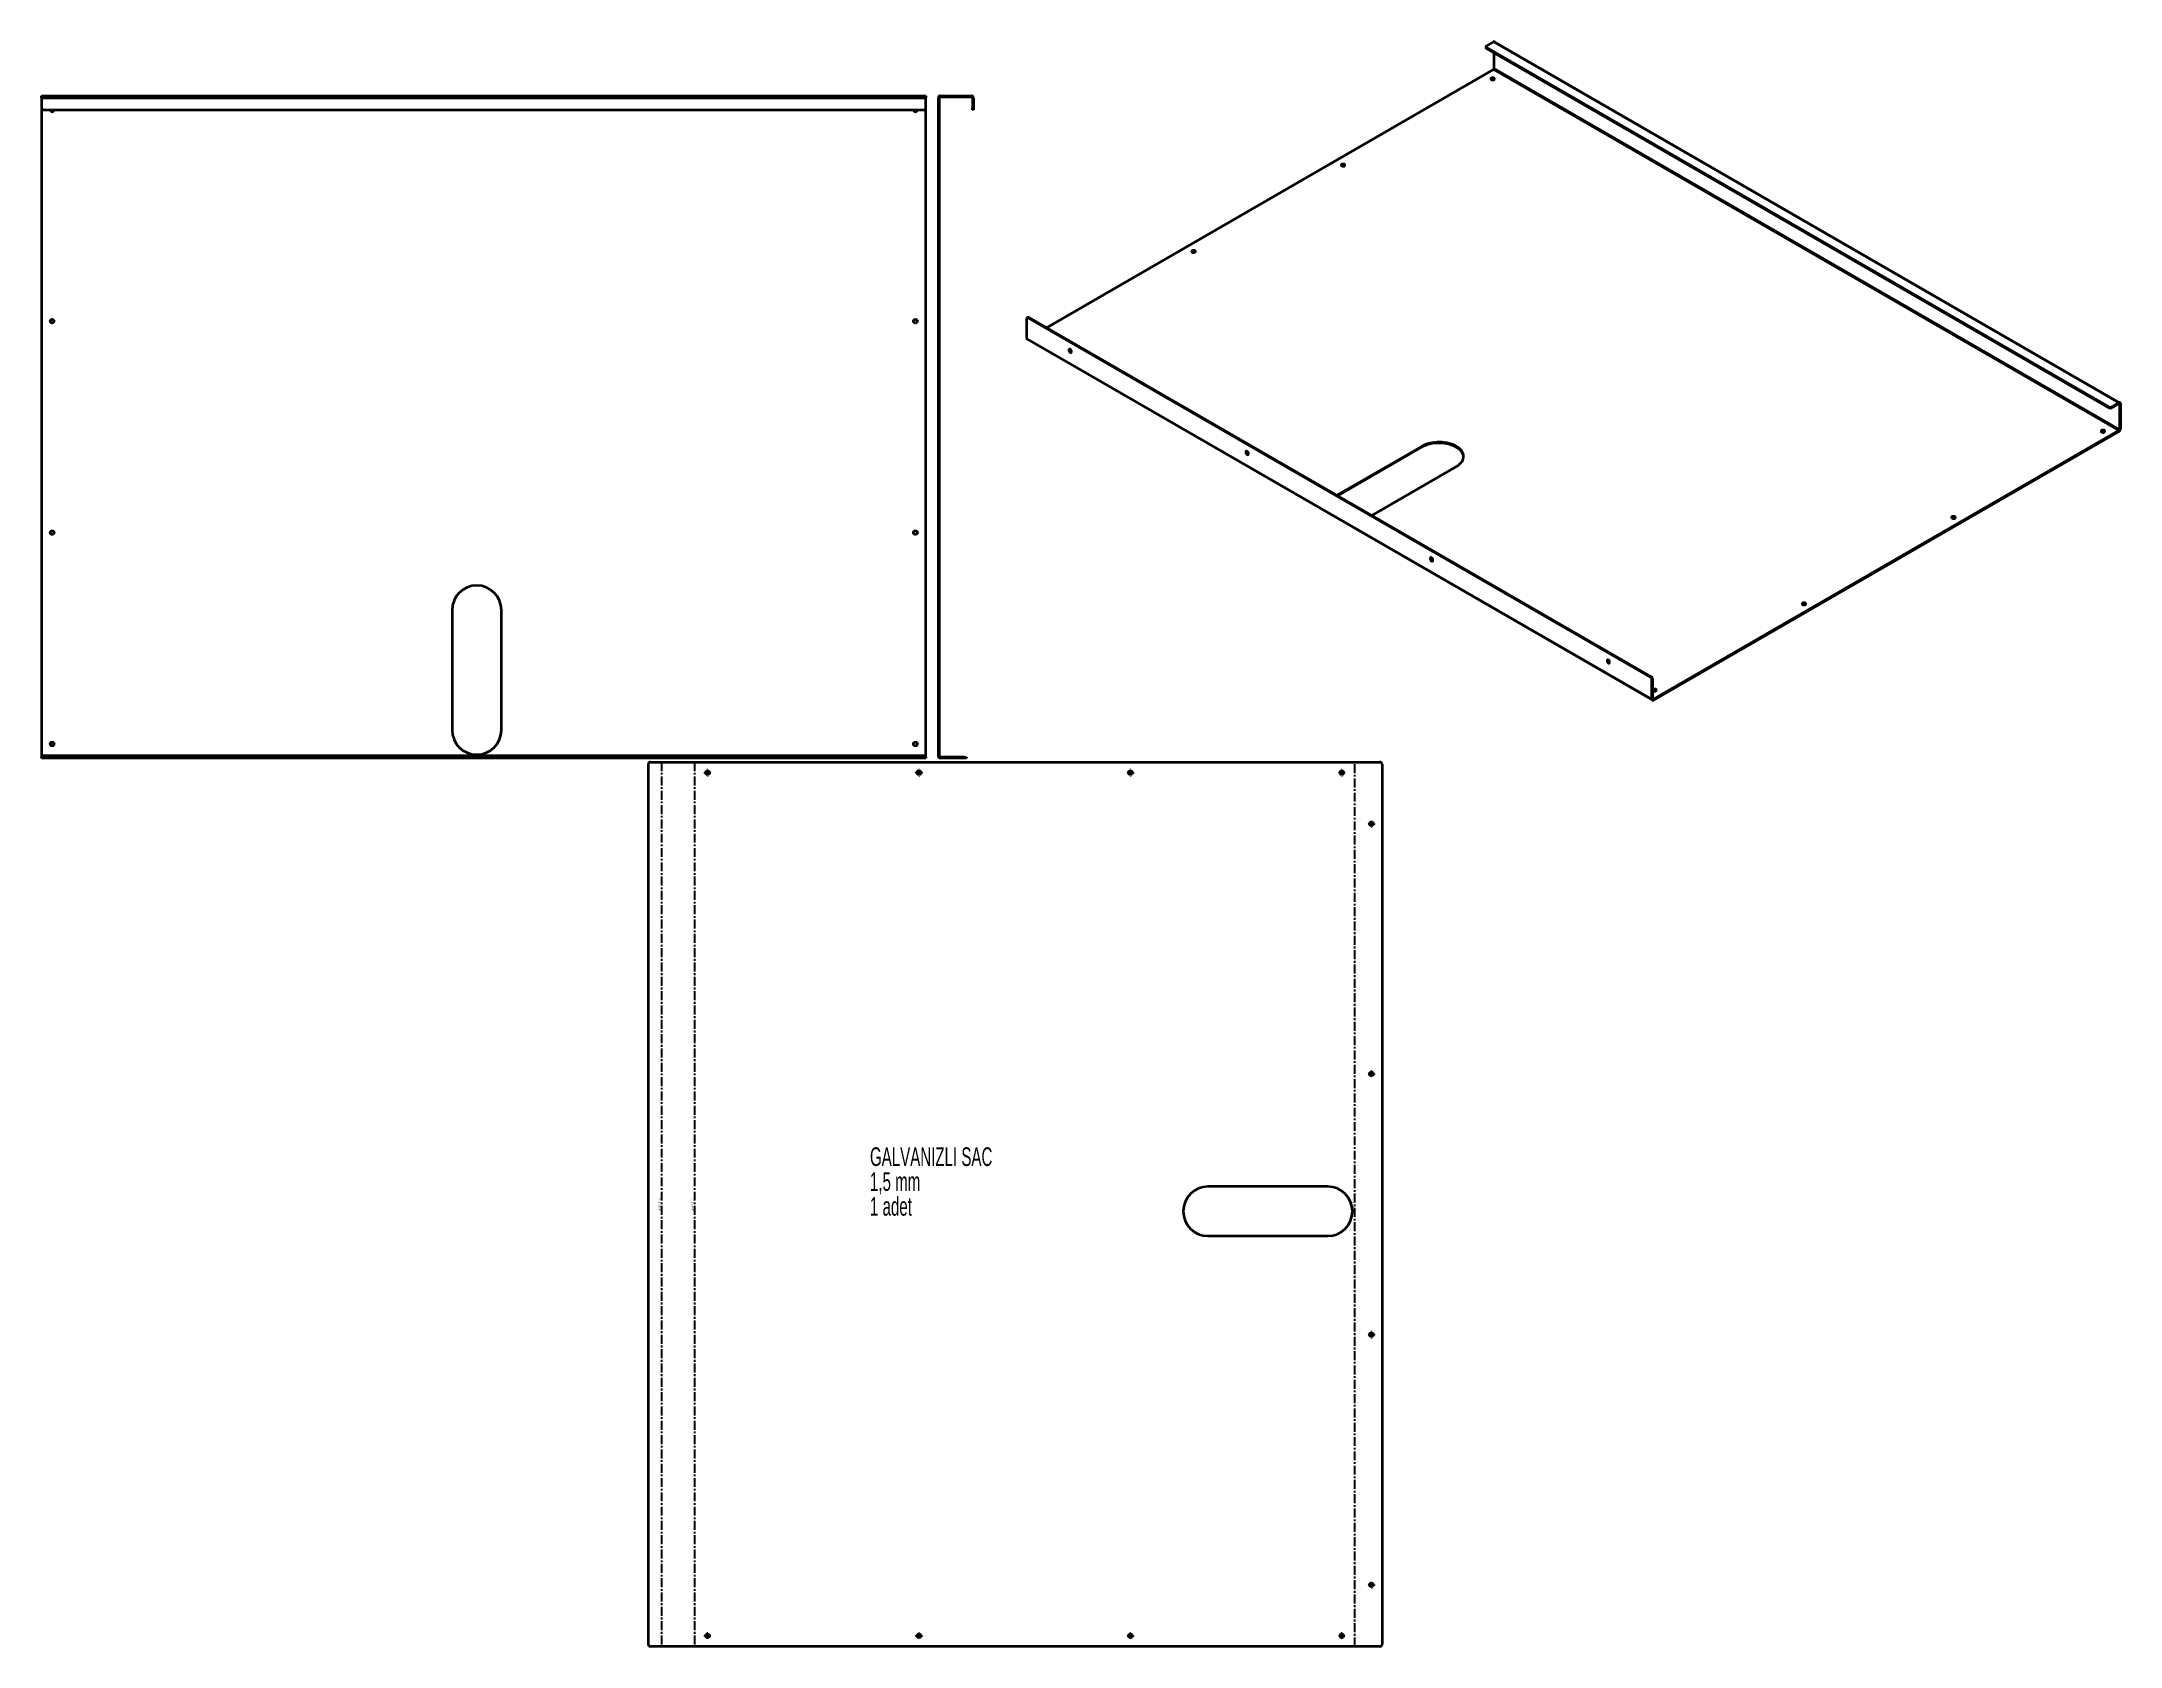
# Model space of a CAD drawing. Header units: millimetres. Extents: x -1227 to 1723, y -997 to 1280.
import ezdxf

# ---------------------------------------------------------------- set-up
doc = ezdxf.new("R2010")
doc.units = ezdxf.units.MM
doc.linetypes.add('CENTERX2', pattern=[20.32, 12.7, -2.54, 2.54, -2.54])
doc.styles.add('SLDTEXTSTYLE0', font='TXT', dxfattribs={"width": 0.605})
doc.styles.add('SLDTEXTSTYLE1', font='TXT', dxfattribs={"width": 0.5675})

# ---------------------------------------------------------------- blocks, each defined once
blk = doc.blocks.new('SW_NOTE_0')
at = {"color": 0, "linetype": 'Continuous', "lineweight": 0, "attachment_point": 1, "style": 'SLDTEXTSTYLE0'}
for s, insert, char_height in [('GALVANIZLI SAC', (0, 34.1), 26.458), ('1,5 mm', (0, -1.2), 26.46), ('1 adet', (0, -36.4), 26.46)]:
    blk.add_mtext(s, dxfattribs=dict(at, insert=insert, char_height=char_height))
blk = doc.blocks.new('SW_CENTERMARKSYMBOL_0')
at = {"color": 0, "linetype": 'Continuous', "lineweight": 18}
for p, q in [((-5, 0), (-5.25, 0)), ((0, 0), (-2.5, 0)), ((0, 5), (0, 5.25)), ((0, 0), (0, 2.5)), ((0, 0), (0, -2.5)), ((0, 0), (2.5, 0)), ((5, 0), (5.25, 0)), ((0, -5), (0, -5.25))]:
    blk.add_line(p, q, dxfattribs=at)
blk = doc.blocks.new('SW_CENTERMARKSYMBOL_1')
at = {"color": 0, "linetype": 'Continuous', "lineweight": 18}
for p, q in [((-5, 0), (-5.25, 0)), ((0, 0), (-2.5, 0)), ((0, 5), (0, 5.25)), ((0, 0), (0, 2.5)), ((0, 0), (0, -2.5)), ((0, 0), (2.5, 0)), ((5, 0), (5.25, 0)), ((0, -5), (0, -5.25))]:
    blk.add_line(p, q, dxfattribs=at)
blk = doc.blocks.new('SW_CENTERMARKSYMBOL_2')
at = {"color": 0, "linetype": 'Continuous', "lineweight": 18}
for p, q in [((-5, 0), (-5.25, 0)), ((0, 0), (-2.5, 0)), ((0, 5), (0, 5.25)), ((0, 0), (0, 2.5)), ((0, 0), (0, -2.5)), ((0, 0), (2.5, 0)), ((5, 0), (5.25, 0)), ((0, -5), (0, -5.25))]:
    blk.add_line(p, q, dxfattribs=at)
blk = doc.blocks.new('SW_CENTERMARKSYMBOL_3')
at = {"color": 0, "linetype": 'Continuous', "lineweight": 18}
for p, q in [((-5, 0), (-5.25, 0)), ((0, 0), (-2.5, 0)), ((0, 5), (0, 5.25)), ((0, 0), (0, 2.5)), ((0, 0), (0, -2.5)), ((0, 0), (2.5, 0)), ((5, 0), (5.25, 0)), ((0, -5), (0, -5.25))]:
    blk.add_line(p, q, dxfattribs=at)
blk = doc.blocks.new('SW_CENTERMARKSYMBOL_4')
at = {"color": 0, "linetype": 'Continuous', "lineweight": 18}
for p, q in [((-5, 0), (-5.25, 0)), ((0, 0), (-2.5, 0)), ((0, 5), (0, 5.25)), ((0, 0), (0, 2.5)), ((0, 0), (0, -2.5)), ((0, 0), (2.5, 0)), ((5, 0), (5.25, 0)), ((0, -5), (0, -5.25))]:
    blk.add_line(p, q, dxfattribs=at)
blk = doc.blocks.new('SW_CENTERMARKSYMBOL_5')
at = {"color": 0, "linetype": 'Continuous', "lineweight": 18}
for p, q in [((-5, 0), (-5.25, 0)), ((0, 0), (-2.5, 0)), ((0, 5), (0, 5.25)), ((0, 0), (0, 2.5)), ((0, 0), (0, -2.5)), ((0, 0), (2.5, 0)), ((5, 0), (5.25, 0)), ((0, -5), (0, -5.25))]:
    blk.add_line(p, q, dxfattribs=at)
blk = doc.blocks.new('SW_CENTERMARKSYMBOL_6')
at = {"color": 0, "linetype": 'Continuous', "lineweight": 18}
for p, q in [((-5, 0), (-5.25, 0)), ((0, 0), (-2.5, 0)), ((0, 5), (0, 5.25)), ((0, 0), (0, 2.5)), ((0, 0), (0, -2.5)), ((0, 0), (2.5, 0)), ((5, 0), (5.25, 0)), ((0, -5), (0, -5.25))]:
    blk.add_line(p, q, dxfattribs=at)
blk = doc.blocks.new('SW_CENTERMARKSYMBOL_7')
at = {"color": 0, "linetype": 'Continuous', "lineweight": 18}
for p, q in [((-5, 0), (-5.25, 0)), ((0, 0), (-2.5, 0)), ((0, 5), (0, 5.25)), ((0, 0), (0, 2.5)), ((0, 0), (0, -2.5)), ((0, 0), (2.5, 0)), ((5, 0), (5.25, 0)), ((0, -5), (0, -5.25))]:
    blk.add_line(p, q, dxfattribs=at)
blk = doc.blocks.new('SW_CENTERMARKSYMBOL_8')
at = {"color": 0, "linetype": 'Continuous', "lineweight": 18}
for p, q in [((-5, 0), (-5.25, 0)), ((0, 0), (-2.5, 0)), ((0, 5), (0, 5.25)), ((0, 0), (0, 2.5)), ((0, 0), (0, -2.5)), ((0, 0), (2.5, 0)), ((5, 0), (5.25, 0)), ((0, -5), (0, -5.25))]:
    blk.add_line(p, q, dxfattribs=at)
blk = doc.blocks.new('SW_CENTERMARKSYMBOL_9')
at = {"color": 0, "linetype": 'Continuous', "lineweight": 18}
for p, q in [((-5, 0), (-5.25, 0)), ((0, 0), (-2.5, 0)), ((0, 5), (0, 5.25)), ((0, 0), (0, 2.5)), ((0, 0), (0, -2.5)), ((0, 0), (2.5, 0)), ((5, 0), (5.25, 0)), ((0, -5), (0, -5.25))]:
    blk.add_line(p, q, dxfattribs=at)
blk = doc.blocks.new('SW_CENTERMARKSYMBOL_10')
at = {"color": 0, "linetype": 'Continuous', "lineweight": 18}
for p, q in [((-5, 0), (-5.25, 0)), ((0, 0), (-2.5, 0)), ((0, 5), (0, 5.25)), ((0, 0), (0, 2.5)), ((0, 0), (0, -2.5)), ((0, 0), (2.5, 0)), ((5, 0), (5.25, 0)), ((0, -5), (0, -5.25))]:
    blk.add_line(p, q, dxfattribs=at)
blk = doc.blocks.new('SW_CENTERMARKSYMBOL_11')
at = {"color": 0, "linetype": 'Continuous', "lineweight": 18}
for p, q in [((-5, 0), (-5.25, 0)), ((0, 0), (-2.5, 0)), ((0, 5), (0, 5.25)), ((0, 0), (0, 2.5)), ((0, 0), (0, -2.5)), ((0, 0), (2.5, 0)), ((5, 0), (5.25, 0)), ((0, -5), (0, -5.25))]:
    blk.add_line(p, q, dxfattribs=at)

msp = doc.modelspace()

# ---------------------------------------------------------------- linework, layer by layer
at = {"color": 7, "linetype": 'Continuous', "lineweight": 35}
for p, q in [((822.7, 1273.2), (822.7, 1272)), ((833.4, 1280.2), (823.5, 1274.4)), ((823.5, 1272), (1706.7, 762.2)), ((823.5, 1272), (823.5, 1270.8)), ((823.5, 1270.8), (1706.7, 760.9)), ((833.4, 1280.2), (1720.9, 767.9)), ((1722.4, 768), (834.9, 1280.3)), ((833.4, 1240.6), (199.2, 874.4)), ((833.4, 1240.6), (1720.9, 728.3)), ((834.5, 1242.4), (834.5, 1264.4)), ((1721.9, 730.1), (834.5, 1242.4)), ((-1226.9, 1203.6), (28.1, 1203.6)), ((-1226.9, 1200.6), (-1226.9, 1203.6)), ((-1226.9, 1200.6), (-1226.9, 1186.6)), ((-1226.9, 1200.6), (28.1, 1200.6)), ((-1226.9, 1186.6), (-1226.9, 266.6)), ((-1223.9, 1183.6), (25.1, 1183.6)), ((28.1, 1203.6), (28.1, 1200.6)), ((28.1, 1186.6), (28.1, 1200.6)), ((28.1, 266.6), (28.1, 1186.6)), ((47, 1200.6), (45.5, 1200.6)), ((45.5, 1200.6), (45.5, 266.6)), ((47, 1200.6), (47, 266.6)), ((48.5, 1202.1), (48.5, 1203.6)), ((48.5, 1203.6), (92.5, 1203.6)), ((48.5, 1202.1), (92.5, 1202.1)), ((92.5, 1202.1), (92.5, 1203.6)), ((94, 1200.6), (95.5, 1200.6)), ((94, 1200.6), (94, 1186.6)), ((94, 1186.6), (95.5, 1186.6)), ((94, 1183.6), (94, 1186.6)), ((95.5, 1183.6), (94, 1183.6)), ((95.5, 1200.6), (95.5, 1186.6)), ((95.5, 1186.6), (95.5, 1183.6)), ((170.9, 887.1), (170.9, 859.3)), ((172.6, 889), (171.5, 888.4)), ((174.1, 888.9), (173, 888.3)), ((1056.2, 378.4), (173, 888.3)), ((1057.2, 379.1), (174.1, 888.9)), ((1058.3, 347), (170.9, 859.3)), ((171.5, 857.9), (1058.9, 345.6)), ((1711, 762.2), (1720.9, 767.9)), ((1720.9, 766.6), (1720.9, 767.9)), ((1706.7, 760.9), (1706.7, 762.2)), ((1711, 760.9), (1720.9, 766.6)), ((1711, 762.2), (1711, 760.9)), ((1720.9, 766.6), (1721.9, 766)), ((1721.9, 766), (1723, 766.6)), ((1721.9, 766), (1721.9, 730.1)), ((1723, 766.6), (1723, 730.7)), ((1060.4, 347), (1720.9, 728.3)), ((1060.4, 345.8), (1720.9, 727)), ((1720.9, 728.3), (1720.9, 727)), ((1721.9, 730.1), (1723, 730.7)), ((731.3, 706), (611.1, 636.6)), ((731.3, 704.8), (612.1, 636)), ((731.3, 704.8), (731.3, 706)), ((660.6, 608.1), (780.8, 677.4)), ((-644.4, 473.6), (-644.4, 303.6)), ((-574.4, 303.6), (-574.4, 473.6)), ((1056.2, 378.4), (1057.2, 379.1)), ((1059.4, 375.4), (1058.3, 374.8)), ((1058.3, 347), (1058.3, 374.8)), ((1059.4, 347.6), (1059.4, 375.4)), ((1059.4, 347.6), (1058.3, 347)), ((1060.4, 347), (1059.4, 347.6)), ((1060.4, 347), (1060.4, 345.8)), ((-1226.9, 266.6), (-1226.9, 265.1)), ((28.1, 266.6), (-1226.9, 266.6)), ((28.1, 265.1), (28.1, 266.6)), ((47, 266.6), (45.5, 266.6)), ((-1226.9, 263.6), (-1226.9, 265.1)), ((-1226.9, 265.1), (-1223.9, 265.1)), ((-1223.9, 263.6), (-1226.9, 263.6)), ((-1223.9, 265.1), (-1223.9, 263.6)), ((25.1, 265.1), (-1223.9, 265.1)), ((25.1, 263.6), (-1223.9, 263.6)), ((-365.9, -994.1), (-365.9, 254.9)), ((-362.9, 257.9), (672.2, 257.9)), ((25.1, 263.6), (25.1, 265.1)), ((25.1, 265.1), (28.1, 265.1)), ((28.1, 263.6), (25.1, 263.6)), ((28.1, 265.1), (28.1, 263.6)), ((48.5, 265.1), (48.5, 263.6)), ((82.5, 265.1), (48.5, 265.1)), ((82.5, 263.6), (48.5, 263.6)), ((82.5, 263.6), (82.5, 265.1)), ((82.5, 265.1), (85.5, 265.1)), ((85.5, 263.6), (82.5, 263.6)), ((85.5, 265.1), (85.5, 263.6)), ((675.2, 254.9), (675.2, -994.1)), ((598.2, -344.6), (428.2, -344.6)), ((428.2, -414.6), (598.2, -414.6)), ((672.2, -997.1), (-362.9, -997.1))]:
    msp.add_line(p, q, dxfattribs=at)
at = {"color": 7, "linetype": 'CENTERX2'}
for p, q in [((-347.4, 257.9), (-347.4, -997.1)), ((-300.4, 257.9), (-300.4, -997.1)), ((636.7, -997.1), (636.7, 257.9))]:
    msp.add_line(p, q, dxfattribs=at)
at = {"color": 7, "linetype": 'Continuous', "lineweight": 35, "flags": 128}
for points in [[(830.1, 1226.4), (830.9, 1226), (831.9, 1225.9), (832.9, 1226), (833.8, 1226.3), (834.4, 1226.7), (834.8, 1227.3), (834.7, 1227.9), (834.3, 1228.4), (833.6, 1228.8), (832.7, 1229), (831.7, 1229.1), (830.7, 1228.9), (829.9, 1228.5), (829.4, 1228), (829.3, 1227.4), (829.5, 1226.9), (830.1, 1226.4)], [(618, 1103.9), (618.8, 1103.6), (619.8, 1103.5), (620.8, 1103.5), (621.7, 1103.8), (622.3, 1104.3), (622.6, 1104.8), (622.6, 1105.4), (622.2, 1105.9), (621.5, 1106.3), (620.5, 1106.6), (619.5, 1106.6), (618.6, 1106.4), (617.8, 1106.1), (617.3, 1105.5), (617.2, 1105), (617.4, 1104.4), (618, 1103.9)], [(405.8, 981.5), (406.7, 981.1), (407.6, 981), (408.6, 981.1), (409.5, 981.4), (410.2, 981.8), (410.5, 982.4), (410.4, 982.9), (410, 983.5), (409.3, 983.9), (408.4, 984.1), (407.4, 984.1), (406.4, 984), (405.7, 983.6), (405.2, 983.1), (405, 982.5), (405.3, 981.9), (405.8, 981.5)], [(234.7, 840.4), (234.6, 841.3), (234.2, 842.2), (233.6, 843.1), (232.9, 843.7), (232.2, 844), (231.6, 844), (231.1, 843.7), (230.8, 843.1), (230.8, 842.2), (231.1, 841.3), (231.6, 840.4), (232.2, 839.7), (232.9, 839.2), (233.6, 839), (234.2, 839.2), (234.6, 839.7), (234.7, 840.4)], [(231.9, 843.3), (232, 844), (232, 844)], [(780.8, 677.4), (783.1, 679), (785.2, 680.6), (787, 682.4), (788.5, 684.2), (789.7, 686.2), (790.5, 688.2), (790.9, 690.2), (791, 692.2), (790.7, 694.3), (790.1, 696.3), (789.1, 698.3), (787.8, 700.2), (786.2, 702), (784.2, 703.7), (782, 705.3), (779.5, 706.7), (776.7, 708), (773.8, 709.1), (770.6, 710.1), (767.3, 710.9), (763.9, 711.4), (760.4, 711.8), (756.9, 711.9), (753.4, 711.9), (749.8, 711.6), (746.4, 711.2), (743, 710.5), (739.8, 709.6), (736.8, 708.6), (733.9, 707.4), (731.3, 706)], [(791, 691.1), (790.7, 693.1), (790.1, 695.1), (789.1, 697), (787.8, 698.9), (786.2, 700.8), (784.2, 702.5), (782, 704.1), (779.5, 705.5), (776.7, 706.8), (773.8, 707.9), (770.6, 708.9), (767.3, 709.6), (763.9, 710.2), (760.4, 710.6), (756.9, 710.7), (753.4, 710.7), (749.8, 710.4), (746.4, 709.9), (743, 709.3), (739.8, 708.4), (736.8, 707.4), (733.9, 706.2), (731.3, 704.8)], [(1696.3, 726.3), (1697.1, 726), (1698.1, 725.9), (1699.1, 725.9), (1700, 726.2), (1700.6, 726.7), (1701, 727.2), (1700.9, 727.8), (1700.5, 728.3), (1699.8, 728.8), (1698.9, 729), (1697.9, 729), (1696.9, 728.8), (1696.1, 728.5), (1695.6, 728), (1695.5, 727.4), (1695.7, 726.8), (1696.3, 726.3)], [(485.7, 695.5), (485.6, 696.4), (485.2, 697.3), (484.6, 698.1), (484, 698.8), (483.2, 699.1), (482.6, 699.1), (482.1, 698.8), (481.9, 698.1), (481.9, 697.3), (482.1, 696.4), (482.6, 695.5), (483.2, 694.8), (484, 694.3), (484.6, 694.1), (485.2, 694.3), (485.6, 694.8), (485.7, 695.5)], [(482.9, 698.4), (483, 699.1), (483, 699.1)], [(1484.2, 603.9), (1485, 603.5), (1486, 603.4), (1487, 603.5), (1487.9, 603.8), (1488.5, 604.2), (1488.8, 604.8), (1488.8, 605.4), (1488.4, 605.9), (1487.7, 606.3), (1486.7, 606.5), (1485.7, 606.6), (1484.8, 606.4), (1484, 606), (1483.5, 605.5), (1483.4, 604.9), (1483.6, 604.3), (1484.2, 603.9)], [(747.4, 544.5), (747.2, 545.4), (746.8, 546.3), (746.3, 547.1), (745.6, 547.7), (744.9, 548.1), (744.2, 548.1), (743.8, 547.7), (743.5, 547.1), (743.5, 546.3), (743.8, 545.4), (744.2, 544.5), (744.9, 543.7), (745.6, 543.3), (746.3, 543.1), (746.8, 543.3), (747.2, 543.7), (747.4, 544.5)], [(744.5, 547.3), (744.7, 548.1), (744.7, 548.1)], [(1272, 481.4), (1272.9, 481.1), (1273.8, 480.9), (1274.8, 481), (1275.7, 481.3), (1276.4, 481.8), (1276.7, 482.3), (1276.6, 482.9), (1276.2, 483.4), (1275.5, 483.8), (1274.6, 484.1), (1273.6, 484.1), (1272.6, 483.9), (1271.9, 483.5), (1271.4, 483), (1271.2, 482.5), (1271.5, 481.9), (1272, 481.4)], [(998.4, 399.6), (998.2, 400.4), (997.9, 401.4), (997.3, 402.2), (996.6, 402.8), (995.9, 403.2), (995.3, 403.2), (994.8, 402.8), (994.5, 402.2), (994.5, 401.4), (994.8, 400.5), (995.3, 399.6), (995.9, 398.8), (996.6, 398.3), (997.3, 398.2), (997.9, 398.3), (998.2, 398.8), (998.4, 399.6)], [(995.5, 402.4), (995.7, 403.2), (995.7, 403.2)], [(1059.4, 359.4), (1059.9, 358.9), (1060.7, 358.6), (1061.7, 358.5), (1062.7, 358.6), (1063.6, 358.8), (1064.2, 359.3), (1064.6, 359.8), (1064.5, 360.4), (1064.1, 361), (1063.4, 361.4), (1062.5, 361.6), (1061.5, 361.6), (1060.5, 361.5), (1059.7, 361.1), (1059.4, 360.8)]]:
    msp.add_lwpolyline(points, dxfattribs=at)
at = {"color": 7, "linetype": 'Continuous', "lineweight": 35}
for centre in [(-1211.9, 883.6), (13.1, 883.6), (-1211.9, 583.6), (13.1, 583.6), (-1211.9, 283.6), (13.1, 283.6), (-281.8, 242.9), (18.2, 242.9), (318.2, 242.9), (618.2, 242.9), (660.2, 170.4), (660.2, -184.6), (660.2, -554.6), (660.2, -909.6), (-281.8, -982.1), (18.2, -982.1), (318.2, -982.1), (618.2, -982.1)]:
    msp.add_circle(centre, 2.75, dxfattribs=at)
for centre, radius, start, end in [((824, 1273.2), 1.31, 110.7834, 249.2166), ((824.2, 1272.1), 1.51, 185.6948, 245.6253), ((834.3, 1278.9), 1.51, 65.6929, 125.6176), ((832.2, 1242.5), 2.31, 302.6055, 357.3945), ((832, 1224.4), 3.58, 44.8531, 135.1469), ((-1223.9, 1186.6), 3, 180, 270), ((-1211.9, 1183.6), 2.75, 180, 270), ((-1211.9, 1183.6), 2.75, 270, 0), ((13.1, 1183.6), 2.75, 180, 270), ((13.1, 1183.6), 2.75, 270, 0), ((25.1, 1186.6), 3, 270, 0), ((48.5, 1200.6), 3, 90, 180), ((48.5, 1200.6), 1.5, 90, 180), ((92.5, 1200.6), 3, 360, 90), ((92.5, 1200.6), 1.5, 0, 90), ((619.9, 1101.9), 3.58, 44.8531, 135.1469), ((407.8, 979.4), 3.58, 44.8531, 135.1469), ((172.2, 887.3), 1.31, 50.7967, 189.214), ((173.2, 887.7), 1.51, 54.3824, 114.3071), ((172.4, 859.1), 1.48, 173.7012, 234.9867), ((235.5, 843.2), 3.65, 178.3449, 254.6462), ((1721.7, 766.9), 1.31, 350.786, 129.2033), ((1708.8, 766.2), 4.61, 242.6097, 297.3903), ((1708.8, 765), 4.61, 242.6097, 297.3903), ((1721.3, 766.1), 0.655, 350.786, 129.2033), ((1698.2, 724.3), 3.58, 44.8531, 135.1469), ((1718.4, 730.9), 4.61, 302.6055, 357.3945), ((1719.6, 730.2), 2.31, 302.6055, 357.3945), ((486.5, 698.3), 3.65, 178.3449, 254.6462), ((1486.1, 601.9), 3.58, 44.8531, 135.1469), ((748.2, 547.2), 3.65, 178.3449, 254.6462), ((-609.4, 473.6), 35, 0, 180), ((1274, 479.4), 3.58, 44.8531, 135.1469), ((999.2, 402.3), 3.65, 178.3449, 254.6462), ((1053.7, 374.6), 4.61, 2.6055, 57.3945), ((1054.8, 375.2), 4.61, 2.6055, 57.3945), ((1061.8, 356.9), 3.62, 45.2303, 132.9468), ((1059.6, 346.8), 1.31, 170.786, 309.2033), ((1060, 347.5), 0.655, 170.786, 309.2033), ((-609.4, 303.6), 35, 180, 0), ((48.5, 266.6), 3, 180, 270), ((48.5, 266.6), 1.5, 180, 270), ((-362.9, 254.9), 3, 90, 180), ((672.2, 254.9), 3, 0, 90), ((428.2, -379.6), 35, 90, 270), ((598.2, -379.6), 35, 270, 90), ((-362.9, -994.1), 3, 180, 270), ((672.2, -994.1), 3, 270, 0)]:
    msp.add_arc(centre, radius, start, end, dxfattribs=at)

# ---------------------------------------------------------------- block references
at = {"color": 7, "linetype": 'Continuous', "lineweight": 18}
for name, p in [('SW_CENTERMARKSYMBOL_4', (-281.8, 242.9)), ('SW_CENTERMARKSYMBOL_5', (18.2, 242.9)), ('SW_CENTERMARKSYMBOL_6', (318.2, 242.9)), ('SW_CENTERMARKSYMBOL_7', (618.2, 242.9)), ('SW_CENTERMARKSYMBOL_3', (660.2, 170.4)), ('SW_CENTERMARKSYMBOL_2', (660.2, -184.6)), ('SW_CENTERMARKSYMBOL_1', (660.2, -554.6)), ('SW_CENTERMARKSYMBOL_0', (660.2, -909.6)), ('SW_CENTERMARKSYMBOL_11', (-281.8, -982.1)), ('SW_CENTERMARKSYMBOL_10', (18.2, -982.1)), ('SW_CENTERMARKSYMBOL_9', (318.2, -982.1)), ('SW_CENTERMARKSYMBOL_8', (618.2, -982.1))]:
    msp.add_blockref(name, p, dxfattribs=at)
at = {"color": 7, "linetype": 'Continuous', "lineweight": 0}
msp.add_blockref('SW_NOTE_0', (-51.4, -322.9), dxfattribs=at)

# ---------------------------------------------------------------- texts
at = {"color": 7, "linetype": 'Continuous', "lineweight": 0, "char_height": 3, "attachment_point": 2, "rotation": 90, "style": 'SLDTEXTSTYLE1'}
for insert in [(-351.3, -370.4), (-304.3, -370.4), (632.7, -370.4)]:
    msp.add_mtext('UP  90°  R 1.5', dxfattribs=dict(at, insert=insert))

doc.saveas('drawing.dxf')
